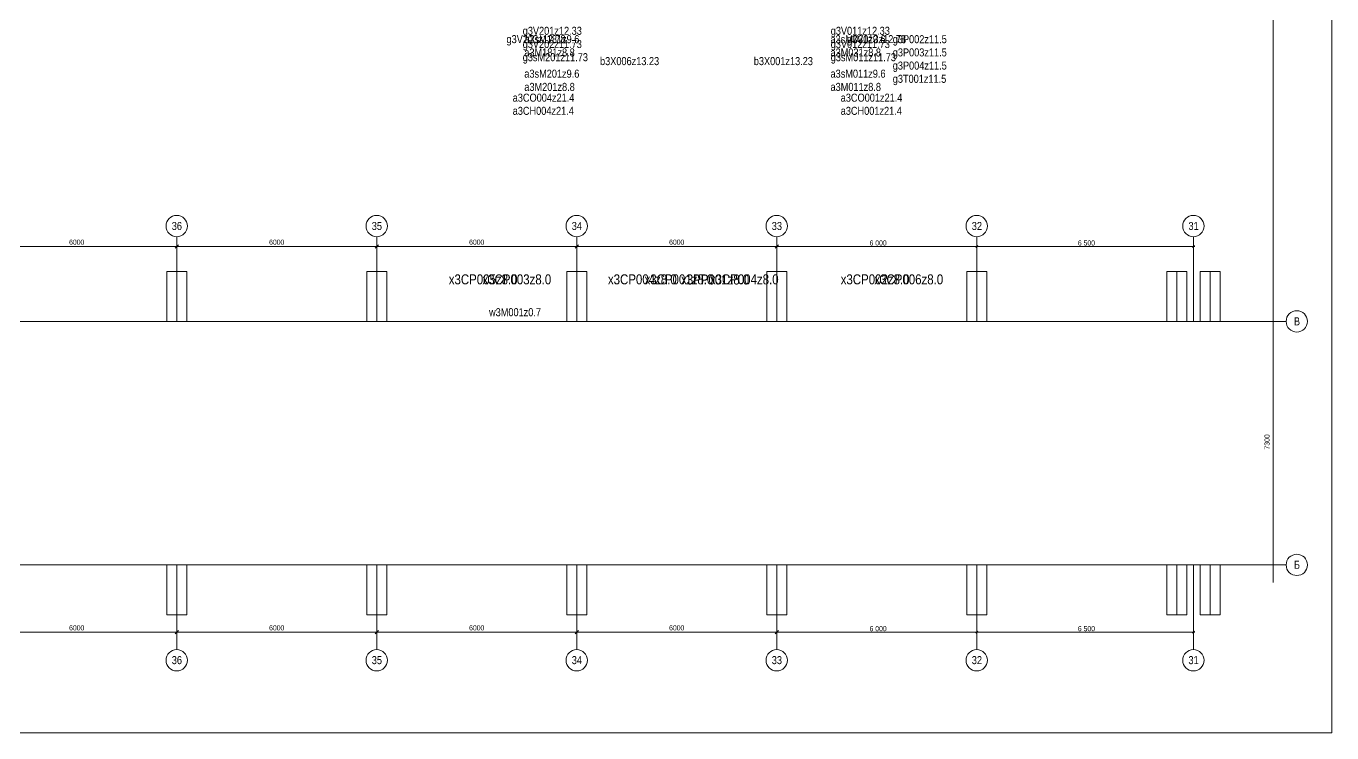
# Model space of a CAD drawing. Header units: millimetres. Extents: x 0 to 78345, y -44538 to 0.
# Drawn here: x 39172 to 78345, y -44538 to -23346 of the extents above; entities that cross this region are included whole.
import ezdxf

# ---------------------------------------------------------------- set-up
doc = ezdxf.new("R2010")
doc.units = ezdxf.units.MM
doc.header["$MEASUREMENT"] = 0
doc.linetypes.add('осеваяX2', pattern=[4, 2.5, -0.5, 0.5, -0.5])
for name, color, linetype in [('plan_params_1_2_reg', 7, 'Continuous'), ('plan_params_air', 7, 'Continuous'), ('plan_params_gas', 7, 'Continuous'), ('plan_params_racks', 7, 'Continuous'), ('plan_params_saf', 7, 'Continuous'), ('plan_params_smoke', 7, 'Continuous'), ('plan_params_water', 7, 'Continuous'), ('plan_static', 7, 'Continuous')]:
    doc.layers.add(name, color=color, linetype=linetype)
doc.styles.add('СГЕНЕРИР_СТИЛЬ_1', font='')
doc.styles.get('СГЕНЕРИР_СТИЛЬ_1').set_extended_font_data('Arial Narrow')
doc.dimstyles.new('СГЕНЕРИР_СТИЛЬ__1', dxfattribs={"dimtxt": 150, "dimasz": 59.440115, "dimexe": 0.18, "dimexo": 8, "dimgap": 0, "dimtad": 1, "dimtih": 1, "dimtoh": 1, "dimdec": 0, "dimzin": 0, "dimdsep": 46, "dimtxsty": 'СГЕНЕРИР_СТИЛЬ_1', "dimblk": 'ARROWHEAD_6', "dimblk1": 'ARROWHEAD_6', "dimblk2": 'ARROWHEAD_6', "dimcen": 0.09, "dimclrd": 7, "dimclre": 7, "dimclrt": 7, "dimazin": 0, "dimtfac": 1, "dimtdec": 4, "dimtmove": 0, "dimatfit": 3, "dimfxl": 1, "dimtolj": 1, "dimtzin": 0, "dimarcsym": 0})

# ---------------------------------------------------------------- blocks, each defined once
blk = doc.blocks.new('*D4')
at = {"color": 7, "linetype": 'Continuous', "lineweight": 15, "ltscale": 100}
for p, q in [((67644, -29955), (67691, -29955)), ((67722, -29923), (67659, -29986)), ((67691, -30035), (67691, -29896)), ((67691, -29955), (74191, -29955)), ((74159, -29986), (74222, -29923)), ((74191, -30035), (74191, -29896)), ((74191, -29955), (74238, -29955))]:
    blk.add_line(p, q, dxfattribs=at)
at = {"color": 7, "lineweight": 15, "insert": (70725, -29925), "char_height": 150, "attachment_point": 7, "style": 'СГЕНЕРИР_СТИЛЬ_1'}
blk.add_mtext('\\A1;{\\pql;\\fArial Narrow|b0|i0|c204|p34;6\xa0500}', dxfattribs=at)
blk = doc.blocks.new('ARROWHEAD_6')
at = {"color": 0, "linetype": 'Continuous', "lineweight": 0}
for p, q in [((0, 0), (-1, 0)), ((-0.5, -0.5), (0.5, 0.5))]:
    blk.add_line(p, q, dxfattribs=at)
blk = doc.blocks.new('*D5')
at = {"color": 7, "linetype": 'Continuous', "lineweight": 15, "ltscale": 100}
for p, q in [((61644, -29955), (61691, -29955)), ((61722, -29923), (61659, -29986)), ((61691, -30165), (61691, -29896)), ((61691, -29955), (67691, -29955)), ((67659, -29986), (67722, -29923)), ((67691, -30165), (67691, -29896)), ((67691, -29955), (67738, -29955))]:
    blk.add_line(p, q, dxfattribs=at)
at = {"color": 7, "lineweight": 15, "insert": (64475, -29925), "char_height": 150, "attachment_point": 7, "style": 'СГЕНЕРИР_СТИЛЬ_1'}
blk.add_mtext('\\A1;{\\pql;\\fArial Narrow|b0|i0|c204|p34;6\xa0000}', dxfattribs=at)
blk = doc.blocks.new('*D6')
at = {"color": 7, "linetype": 'Continuous', "lineweight": 15, "ltscale": 100}
for p, q in [((67644, -41520), (67691, -41520)), ((67722, -41489), (67659, -41552)), ((67691, -41600), (67691, -41462)), ((67691, -41520), (74191, -41520)), ((74159, -41552), (74222, -41489)), ((74191, -41600), (74191, -41462)), ((74191, -41520), (74238, -41520))]:
    blk.add_line(p, q, dxfattribs=at)
at = {"color": 7, "lineweight": 15, "insert": (70725, -41490), "char_height": 150, "attachment_point": 7, "style": 'СГЕНЕРИР_СТИЛЬ_1'}
blk.add_mtext('\\A1;{\\pql;\\fArial Narrow|b0|i0|c204|p34;6\xa0500}', dxfattribs=at)
blk = doc.blocks.new('*D7')
at = {"color": 7, "linetype": 'Continuous', "lineweight": 15, "ltscale": 100}
for p, q in [((61644, -41520), (61691, -41520)), ((61722, -41489), (61659, -41552)), ((61691, -41731), (61691, -41462)), ((61691, -41520), (67691, -41520)), ((67659, -41552), (67722, -41489)), ((67691, -41731), (67691, -41462)), ((67691, -41520), (67738, -41520))]:
    blk.add_line(p, q, dxfattribs=at)
at = {"color": 7, "lineweight": 15, "insert": (64475, -41490), "char_height": 150, "attachment_point": 7, "style": 'СГЕНЕРИР_СТИЛЬ_1'}
blk.add_mtext('\\A1;{\\pql;\\fArial Narrow|b0|i0|c204|p34;6\xa0000}', dxfattribs=at)

msp = doc.modelspace()

# ---------------------------------------------------------------- linework, layer by layer
at = {"layer": 'plan_static', "color": 7, "linetype": 'Continuous', "lineweight": 15, "ltscale": 100}
for p, q in [((76584.4, -32200.8), (76584.4, -4700.8)), ((43690.7, -29954.7), (37690.7, -29954.7)), ((43690.7, -30157.5), (43690.7, -29904.7)), ((49690.7, -29954.7), (43690.7, -29954.7)), ((49690.7, -30157.5), (49690.7, -29904.7)), ((55690.7, -29954.7), (49690.7, -29954.7)), ((55690.7, -30157.5), (55690.7, -29904.7)), ((61690.7, -29954.7), (55690.7, -29954.7)), ((67390.7, -32050), (67390.7, -31899.2)), ((16390.7, -32200.8), (76584.4, -32200.8)), ((76584.4, -32200.8), (76584.4, -40027.4)), ((67390.7, -40850), (67390.7, -40699.2)), ((43690.7, -41520.3), (37690.7, -41520.3)), ((43690.7, -41723.1), (43690.7, -41470.3)), ((49690.7, -41520.3), (43690.7, -41520.3)), ((49690.7, -41723.1), (49690.7, -41470.3)), ((55690.7, -41520.3), (49690.7, -41520.3)), ((55690.7, -41723.1), (55690.7, -41470.3)), ((61690.7, -41520.3), (55690.7, -41520.3))]:
    msp.add_line(p, q, dxfattribs=at)
at = {"layer": 'plan_static', "color": 7, "linetype": 'осеваяX2', "lineweight": 15}
for p, q in [((43690.7, -32200.8), (43690.7, -29661.7)), ((49690.7, -32200.8), (49690.7, -29661.7)), ((55690.7, -32200.8), (55690.7, -29661.7)), ((61690.7, -32200.8), (61690.7, -29661.7)), ((67690.7, -32200.8), (67690.7, -29661.7)), ((74190.7, -32200.8), (74190.7, -29661.7)), ((73690.7, -32200.8), (73690.7, -30700.8)), ((74690.7, -32200.8), (74690.7, -30700.8)), ((76584.4, -32200.8), (76973, -32200.8)), ((11890.7, -39500.8), (76973, -39500.8)), ((43690.7, -42039.9), (43690.7, -39500.8)), ((49690.7, -42039.9), (49690.7, -39500.8)), ((55690.7, -42039.9), (55690.7, -39500.8)), ((61690.7, -42039.9), (61690.7, -39500.8)), ((67690.7, -42039.9), (67690.7, -39500.8)), ((73690.7, -41000.8), (73690.7, -39500.8)), ((74190.7, -42039.9), (74190.7, -39500.8)), ((74690.7, -41000.8), (74690.7, -39500.8))]:
    msp.add_line(p, q, dxfattribs=at)
at = {"layer": 'plan_static', "color": 7, "linetype": 'Continuous', "lineweight": 15, "ltscale": 100}
for points in [[(0, -44538.4), (78345, -44538.4), (78345, 0), (0, 0)], [(43390.7, -32200.8), (43990.7, -32200.8), (43990.7, -30700.8), (43390.7, -30700.8)], [(49390.7, -32200.8), (49990.7, -32200.8), (49990.7, -30700.8), (49390.7, -30700.8)], [(55390.7, -32200.8), (55990.7, -32200.8), (55990.7, -30700.8), (55390.7, -30700.8)], [(61390.7, -32200.8), (61990.7, -32200.8), (61990.7, -30700.8), (61390.7, -30700.8)], [(67390.7, -32200.8), (67990.7, -32200.8), (67990.7, -30700.8), (67390.7, -30700.8)], [(73390.7, -32200.8), (73990.7, -32200.8), (73990.7, -30700.8), (73390.7, -30700.8)], [(74390.7, -32200.8), (74990.7, -32200.8), (74990.7, -30700.8), (74390.7, -30700.8)], [(43390.7, -41000.8), (43990.7, -41000.8), (43990.7, -39500.8), (43390.7, -39500.8)], [(49390.7, -41000.8), (49990.7, -41000.8), (49990.7, -39500.8), (49390.7, -39500.8)], [(55390.7, -41000.8), (55990.7, -41000.8), (55990.7, -39500.8), (55390.7, -39500.8)], [(61390.7, -41000.8), (61990.7, -41000.8), (61990.7, -39500.8), (61390.7, -39500.8)], [(67390.7, -41000.8), (67990.7, -41000.8), (67990.7, -39500.8), (67390.7, -39500.8)], [(73390.7, -41000.8), (73990.7, -41000.8), (73990.7, -39500.8), (73390.7, -39500.8)], [(74390.7, -41000.8), (74990.7, -41000.8), (74990.7, -39500.8), (74390.7, -39500.8)]]:
    msp.add_lwpolyline(points, close=True, dxfattribs=at)
for points in [[(43740.7, -29904.7), (43640.7, -30004.7)], [(49740.7, -29904.7), (49640.7, -30004.7)], [(55740.7, -29904.7), (55640.7, -30004.7)], [(61640.7, -30004.7), (61740.7, -29904.7)], [(43740.7, -41470.3), (43640.7, -41570.3)], [(49740.7, -41470.3), (49640.7, -41570.3)], [(55740.7, -41470.3), (55640.7, -41570.3)], [(61640.7, -41570.3), (61740.7, -41470.3)]]:
    msp.add_lwpolyline(points, dxfattribs=at)
for centre in [(43690.7, -29341.7), (49690.7, -29341.7), (55690.7, -29341.7), (61690.7, -29341.7), (67690.7, -29341.7), (74190.7, -29341.7), (77293, -32200.8), (77293, -39500.8), (43690.7, -42359.9), (49690.7, -42359.9), (55690.7, -42359.9), (61690.7, -42359.9), (67690.7, -42359.9), (74190.7, -42359.9)]:
    msp.add_circle(centre, 320, dxfattribs=at)

# ---------------------------------------------------------------- texts
at = {"layer": 'plan_params_1_2_reg', "color": 7, "linetype": 'Continuous', "lineweight": 15, "char_height": 240, "attachment_point": 1, "line_spacing_factor": 0.990084, "style": 'СГЕНЕРИР_СТИЛЬ_1'}
for s, insert in [('\\A1;{\\pql;\\fArial Narrow|b0|i0|c204|p34;g3V\\fArial Narrow|b0|i0|c204|p34;20\\fArial Narrow|b0|i0|c204|p34;1z12.33\\P\\pql;\\fArial Narrow|b0|i0|c204|p34;g3V\\fArial Narrow|b0|i0|c204|p34;20\\fArial Narrow|b0|i0|c204|p34;2z11.73\\P\\pql;\\fArial Narrow|b0|i0|c204|p34;g3sM\\fArial Narrow|b0|i0|c204|p34;20\\fArial Narrow|b0|i0|c204|p34;1z11.73}', (54070.7, -23365.8)), ('\\A1;{\\pql;\\fArial Narrow|b0|i0|c204|p34;g3V011z12.33\\P\\pql;\\fArial Narrow|b0|i0|c204|p34;g3V01\\fArial Narrow|b0|i0|c204|p34;2z11.73\\P\\pql;\\fArial Narrow|b0|i0|c204|p34;g3sM011z11.73}', (63310.7, -23365.8))]:
    msp.add_mtext(s, dxfattribs=dict(at, insert=insert))
at = {"layer": 'plan_params_air', "color": 7, "linetype": 'Continuous', "lineweight": 15, "char_height": 240, "attachment_point": 1, "line_spacing_factor": 0.992811, "style": 'СГЕНЕРИР_СТИЛЬ_1'}
for s, insert in [('\\A1;{\\pql;\\fArial Narrow|b0|i0|c204|p34;а3sM\\fArial Narrow|b0|i0|c204|p34;18\\fArial Narrow|b0|i0|c204|p34;1z9.6\\P\\pql;\\fArial Narrow|b0|i0|c204|p34;а3M\\fArial Narrow|b0|i0|c204|p34;18\\fArial Narrow|b0|i0|c204|p34;1z8.8}', (54118.6, -23618.7)), ('\\A1;{\\pql;\\fArial Narrow|b0|i0|c204|p34;а3sM0\\fArial Narrow|b0|i0|c204|p34;3\\fArial Narrow|b0|i0|c204|p34;1z9.6\\P\\pql;\\fArial Narrow|b0|i0|c204|p34;а3M0\\fArial Narrow|b0|i0|c204|p34;3\\fArial Narrow|b0|i0|c204|p34;1z8.8}', (63304.5, -23618.7)), ('\\A1;{\\pql;\\fArial Narrow|b0|i0|c204|p34;а3sM\\fArial Narrow|b0|i0|c204|p34;20\\fArial Narrow|b0|i0|c204|p34;1z9.6\\P\\pql;\\fArial Narrow|b0|i0|c204|p34;а3M\\fArial Narrow|b0|i0|c204|p34;20\\fArial Narrow|b0|i0|c204|p34;1z8.8}', (54118.6, -24651.3)), ('\\A1;{\\pql;\\fArial Narrow|b0|i0|c204|p34;а3sM011z9.6\\P\\pql;\\fArial Narrow|b0|i0|c204|p34;а3M011\\fArial Narrow|b0|i0|c204|p34;z8.8}', (63304.5, -24651.3))]:
    msp.add_mtext(s, dxfattribs=dict(at, insert=insert))
at = {"layer": 'plan_params_gas', "color": 7, "linetype": 'Continuous', "lineweight": 15, "insert": (65171.6, -23618.1), "char_height": 240, "attachment_point": 1, "line_spacing_factor": 0.988674, "style": 'СГЕНЕРИР_СТИЛЬ_1'}
msp.add_mtext('\\A1;{\\pql;\\fArial Narrow|b0|i0|c204|p34;g3P002z11.5\\P\\pql;\\fArial Narrow|b0|i0|c204|p34;g3P003z11.5\\P\\pql;\\fArial Narrow|b0|i0|c204|p34;g3P004z11.5\\P\\pql;\\fArial Narrow|b0|i0|c204|p34;g3T001z11.5}', dxfattribs=at)
at = {"layer": 'plan_params_gas', "color": 7, "linetype": 'Continuous', "lineweight": 15, "char_height": 240, "attachment_point": 2, "style": 'СГЕНЕРИР_СТИЛЬ_1'}
for s, insert in [('\\A1;{\\pqc;\\fArial Narrow|b0|i0|c204|p34;b3X00\\fArial Narrow|b0|i0|c204|p34;6\\fArial Narrow|b0|i0|c204|p34;z13.23}', (57276.5, -24274.8)), ('\\A1;{\\pqc;\\fArial Narrow|b0|i0|c204|p34;b3X001z1\\fArial Narrow|b0|i0|c204|p34;3\\fArial Narrow|b0|i0|c204|p34;.\\fArial Narrow|b0|i0|c204|p34;23}', (61889.5, -24274.8))]:
    msp.add_mtext(s, dxfattribs=dict(at, insert=insert))
at = {"layer": 'plan_params_racks', "color": 7, "linetype": 'Continuous', "lineweight": 15, "char_height": 300, "attachment_point": 1, "style": 'СГЕНЕРИР_СТИЛЬ_1'}
for s, insert in [('\\A1;{\\pql;\\fArial Narrow|b0|i0|c204|p34;x3CP005\\fArial Narrow|b0|i0|c204|p34;z8.0}', (51852.1, -30789.3)), ('\\A1;{\\pql;\\fArial Narrow|b0|i0|c204|p34;x3CP003\\fArial Narrow|b0|i0|c204|p34;z8.0}', (52862.9, -30789.3)), ('\\A1;{\\pql;\\fArial Narrow|b0|i0|c204|p34;x3CP004\\fArial Narrow|b0|i0|c204|p34;z8.0}', (56626.9, -30789.3)), ('\\A1;{\\pql;\\fArial Narrow|b0|i0|c204|p34;x3CP001\\fArial Narrow|b0|i0|c204|p34;z8.0}', (57725.2, -30789.3)), ('\\A1;{\\pql;\\fArial Narrow|b0|i0|c204|p34;x3PP001\\fArial Narrow|b0|i0|c204|p34;z8.0}', (58822.2, -30793.3)), ('\\A1;{\\pql;\\fArial Narrow|b0|i0|c204|p34;x3CP004\\fArial Narrow|b0|i0|c204|p34;z8.0}', (59684.3, -30789.3)), ('\\A1;{\\pql;\\fArial Narrow|b0|i0|c204|p34;x3CP002\\fArial Narrow|b0|i0|c204|p34;z8.0}', (63610.2, -30789.3)), ('\\A1;{\\pql;\\fArial Narrow|b0|i0|c204|p34;x3CP006\\fArial Narrow|b0|i0|c204|p34;z8.0}', (64621.1, -30789.3))]:
    msp.add_mtext(s, dxfattribs=dict(at, insert=insert))
at = {"layer": 'plan_params_saf', "color": 7, "linetype": 'Continuous', "lineweight": 15, "char_height": 240, "attachment_point": 1, "style": 'СГЕНЕРИР_СТИЛЬ_1'}
for s, insert in [('\\A1;{\\pql;\\fArial Narrow|b0|i0|c204|p34;g3V\\fArial Narrow|b0|i0|c204|p34;20\\fArial Narrow|b0|i0|c204|p34;3z12.78}', (53584.3, -23615.8)), ('\\A1;{\\pql;\\fArial Narrow|b0|i0|c204|p34;g3V013z12.\\fArial Narrow|b0|i0|c204|p34;78}', (63797.2, -23615.8))]:
    msp.add_mtext(s, dxfattribs=dict(at, insert=insert))
at = {"layer": 'plan_params_smoke', "color": 7, "linetype": 'Continuous', "lineweight": 15, "char_height": 240, "attachment_point": 1, "line_spacing_factor": 0.985319, "style": 'СГЕНЕРИР_СТИЛЬ_1'}
for s, insert in [('\\A1;{\\pql;\\fArial Narrow|b0|i0|c204|p34;а3СО00\\fArial Narrow|b0|i0|c204|p34;4\\fArial Narrow|b0|i0|c204|p34;z21.4\\P\\pql;\\fArial Narrow|b0|i0|c204|p34;а3СН00\\fArial Narrow|b0|i0|c204|p34;4\\fArial Narrow|b0|i0|c204|p34;z21.4}', (53770.7, -25371.6)), ('\\A1;{\\pql;\\fArial Narrow|b0|i0|c204|p34;а3СО001z21.4\\P\\pql;\\fArial Narrow|b0|i0|c204|p34;а3СН001\\fArial Narrow|b0|i0|c204|p34;z21.4}', (63610.7, -25371.6))]:
    msp.add_mtext(s, dxfattribs=dict(at, insert=insert))
at = {"layer": 'plan_params_water', "color": 7, "linetype": 'Continuous', "lineweight": 15, "insert": (53060.6, -31804.8), "char_height": 240, "attachment_point": 1, "style": 'СГЕНЕРИР_СТИЛЬ_1'}
msp.add_mtext('\\A1;{\\pql;\\fArial Narrow|b0|i0|c204|p34;w3M00\\fArial Narrow|b0|i0|c204|p34;1\\fArial Narrow|b0|i0|c204|p34;z0.7}', dxfattribs=at)
at = {"layer": 'plan_static', "color": 7, "linetype": 'Continuous', "lineweight": 15, "attachment_point": 5, "style": 'СГЕНЕРИР_СТИЛЬ_1'}
for s, insert, char_height in [('\\A1;{\\pqc;\\fArial Narrow|b0|i0|c204|p34;3\\fArial Narrow|b0|i0|c204|p34;6}', (43695.3, -29340.1), 240), ('\\A1;{\\pqc;\\fArial Narrow|b0|i0|c204|p34;3\\fArial Narrow|b0|i0|c204|p34;5}', (49695.3, -29340.1), 240), ('\\A1;{\\pqc;\\fArial Narrow|b0|i0|c204|p34;34}', (55695.3, -29340.1), 240), ('\\A1;{\\pqc;\\fArial Narrow|b0|i0|c204|p34;33}', (61695.3, -29340.1), 240), ('\\A1;{\\pqc;\\fArial Narrow|b0|i0|c204|p34;32}', (67695.3, -29340.1), 240), ('\\A1;{\\pqc;\\fArial Narrow|b0|i0|c204|p34;31}', (74195.3, -29340.1), 240), ('\\A1;{\\pqc;\\fArial Narrow|b0|i0|c204|p34;6000}', (40690.7, -29825.1), 150), ('\\A1;{\\pqc;\\fArial Narrow|b0|i0|c204|p34;6000}', (46690.7, -29825.1), 150), ('\\A1;{\\pqc;\\fArial Narrow|b0|i0|c204|p34;6000}', (52690.7, -29825.1), 150), ('\\A1;{\\pqc;\\fArial Narrow|b0|i0|c204|p34;6000}', (58690.7, -29825.1), 150), ('\\A1;{\\pqc;\\fArial Narrow|b0|i0|c204|p34;В}', (77297.5, -32199.1), 240), ('\\A1;{\\pqc;\\fArial Narrow|b0|i0|c204|p34;Б}', (77297.5, -39499.1), 240), ('\\A1;{\\pqc;\\fArial Narrow|b0|i0|c204|p34;6000}', (40690.7, -41390.7), 150), ('\\A1;{\\pqc;\\fArial Narrow|b0|i0|c204|p34;6000}', (46690.7, -41390.7), 150), ('\\A1;{\\pqc;\\fArial Narrow|b0|i0|c204|p34;6000}', (52690.7, -41390.7), 150), ('\\A1;{\\pqc;\\fArial Narrow|b0|i0|c204|p34;6000}', (58690.7, -41390.7), 150), ('\\A1;{\\pqc;\\fArial Narrow|b0|i0|c204|p34;3\\fArial Narrow|b0|i0|c204|p34;6}', (43695.3, -42358.3), 240), ('\\A1;{\\pqc;\\fArial Narrow|b0|i0|c204|p34;3\\fArial Narrow|b0|i0|c204|p34;5}', (49695.3, -42358.3), 240), ('\\A1;{\\pqc;\\fArial Narrow|b0|i0|c204|p34;34}', (55695.3, -42358.3), 240), ('\\A1;{\\pqc;\\fArial Narrow|b0|i0|c204|p34;33}', (61695.3, -42358.3), 240), ('\\A1;{\\pqc;\\fArial Narrow|b0|i0|c204|p34;32}', (67695.3, -42358.3), 240), ('\\A1;{\\pqc;\\fArial Narrow|b0|i0|c204|p34;31}', (74195.3, -42358.3), 240)]:
    msp.add_mtext(s, dxfattribs=dict(at, insert=insert, char_height=char_height))
at = {"layer": 'plan_static', "color": 7, "linetype": 'Continuous', "lineweight": 15, "insert": (76400, -35813.5), "char_height": 150, "attachment_point": 5, "rotation": 90, "style": 'СГЕНЕРИР_СТИЛЬ_1'}
msp.add_mtext('\\A1;{\\pqc;\\fArial Narrow|b0|i0|c204|p34;7300}', dxfattribs=at)

# ---------------------------------------------------------------- dimensions: what is measured, and where the dimension line sits
at = {"color": 7, "linetype": 'Continuous', "lineweight": 15}
for base, p1, p2, picture, middle in [((67690.7, -29954.7), (61690.7, -30173.5), (67690.7, -30173.5), '*D5', (64732.4, -29849.7)), ((74190.7, -29954.7), (67690.7, -30042.7), (74190.7, -30042.7), '*D4', (70982.4, -29849.7)), ((67690.7, -41520.3), (61690.7, -41739.1), (67690.7, -41739.1), '*D7', (64732.4, -41415.3)), ((74190.7, -41520.3), (67690.7, -41608.3), (74190.7, -41608.3), '*D6', (70982.4, -41415.3))]:
    dim = msp.add_linear_dim(base=base, p1=p1, p2=p2, dimstyle='СГЕНЕРИР_СТИЛЬ__1', dxfattribs=at)
    dim.commit()
    dim.dimension.update_dxf_attribs({"geometry": picture, "text_midpoint": middle, "dimtype": 160})

doc.saveas('drawing.dxf')
